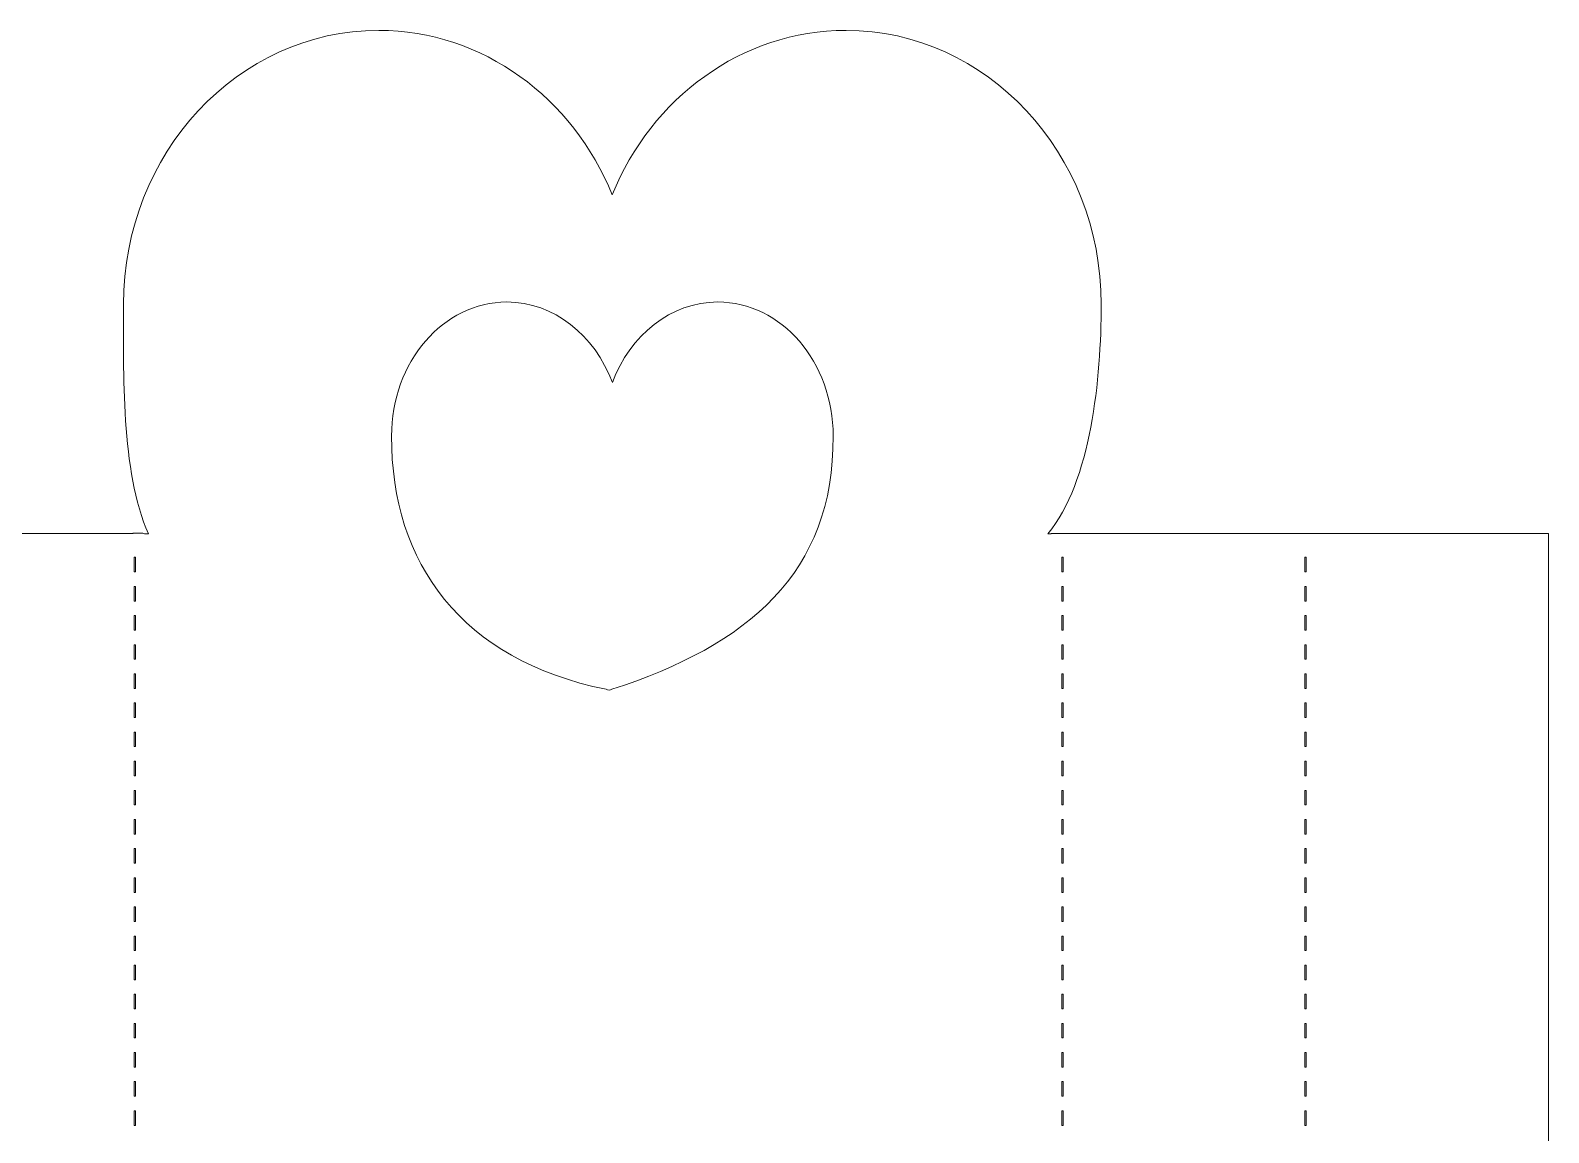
# Model space of a CAD drawing. Header units: centimetres. Extents: x -12.7 to 12.7, y -9.3 to 9.3.
# Drawn here: x -0.13 to 12.65, y 0.01 to 9.29 of the extents above; entities that cross this region are included whole.
import ezdxf

# ---------------------------------------------------------------- set-up
doc = ezdxf.new("R2010")
doc.units = ezdxf.units.CM
doc.header["$MEASUREMENT"] = 0
doc.layers.add('Layer 1', color=7, linetype='Continuous')

msp = doc.modelspace()

# ---------------------------------------------------------------- linework, layer by layer
at = {"layer": 'Layer 1', "color": 232, "lineweight": 18}
for points, knots in [([(-9.20378, 9.29296), (-10.36339, 9.26133), (-11.29564, 8.23865), (-11.29564, 6.98612), (-11.29564, 6.98612), (-11.29564, 6.42628), (-11.31898, 5.57654), (-11.08645, 5.05383), (-11.08645, 5.05383), (-11.08645, 5.05383), (-11.0972, 5.05383), (-11.0972, 5.05383), (-11.0972, 5.05383), (-11.0972, 5.05383), (-11.0972, 5.05879), (-11.0972, 5.05879), (-11.0972, 5.05879), (-11.0972, 5.06019), (-11.09765, 5.06127), (-11.09885, 5.06127), (-11.09885, 5.06127), (-11.09885, 5.06127), (-11.67018, 5.06127), (-11.67018, 5.06127), (-11.67018, 5.06127), (-11.67138, 5.06127), (-11.67266, 5.06019), (-11.67266, 5.05879), (-11.67266, 5.05879), (-11.67266, 5.05879), (-11.67266, 5.05796), (-11.67266, 5.05796), (-11.67266, 5.05796), (-11.68073, 5.05835), (-11.68851, 5.0588), (-11.69665, 5.0588), (-11.69665, 5.0588), (-11.69665, 5.0588), (-12.05384, 5.0588), (-12.05384, 5.0588), (-12.05384, 5.0588), (-12.07108, 5.0588), (-12.08824, 5.0588), (-12.1051, 5.05715), (-12.1051, 5.05715), (-12.10518, 5.05681), (-12.10501, 5.055), (-12.1051, 5.05467), (-12.1051, 5.05467), (-12.10632, 5.04994), (-12.10811, 5.04557), (-12.11089, 5.04144), (-12.11089, 5.04144), (-12.11089, 5.04144), (-12.65163, 4.23942), (-12.65163, 4.23942), (-12.65163, 4.23942), (-12.65163, 4.23942), (-12.65163, -3.45747), (-12.65163, -3.45747), (-12.65163, -3.45747), (-12.65163, -3.47198), (-12.65072, -3.48618), (-12.64998, -3.50046), (-12.64998, -3.50046), (-12.64998, -3.50046), (-12.64667, -3.4955), (-12.64667, -3.4955), (-12.64667, -3.4955), (-12.63475, -3.47781), (-12.61304, -3.47497), (-12.59789, -3.48889), (-12.59789, -3.48889), (-12.59789, -3.48889), (-11.92733, -4.10487), (-11.92733, -4.10487), (-11.92733, -4.10487), (-11.9137, -4.1174), (-11.91093, -4.13982), (-11.91906, -4.15696), (-11.91906, -4.15696), (-11.91906, -4.15696), (-11.69664, -4.15696), (-11.69664, -4.15696), (-11.69664, -4.15696), (-11.68848, -4.15696), (-11.68074, -4.15485), (-11.67266, -4.15448), (-11.67266, -4.15448), (-11.67266, -4.15448), (-11.67266, -4.15613), (-11.67266, -4.15613), (-11.67266, -4.15613), (-11.67266, -4.15753), (-11.67138, -4.15778), (-11.67018, -4.15778), (-11.67018, -4.15778), (-11.67018, -4.15778), (-11.09885, -4.15778), (-11.09885, -4.15778), (-11.09885, -4.15778), (-11.09765, -4.15778), (-11.0972, -4.15752), (-11.0972, -4.15613), (-11.0972, -4.15613), (-11.0972, -4.15613), (-11.0972, -4.15034), (-11.0972, -4.15034), (-11.0972, -4.15034), (-11.0972, -4.15034), (-3.42428, -4.15034), (-3.42428, -4.15034), (-3.42428, -4.15034), (-3.42428, -4.15034), (-3.42428, -4.15282), (-3.42428, -4.15282), (-3.42428, -4.15282), (-3.42428, -4.15282), (-3.41767, -4.15282), (-3.41767, -4.15282), (-3.41767, -4.15282), (-3.41767, -4.15282), (-3.41767, -4.67703), (-3.41767, -4.67703), (-3.41767, -4.67703), (-3.41767, -4.67703), (-3.3168, -4.67703), (-3.3168, -4.67703), (-3.3168, -4.67703), (-3.3168, -4.67703), (-3.3168, -6.11322), (-3.3168, -6.11322), (-3.3168, -6.11322), (-3.3168, -6.11322), (-1.81942, -7.64698), (-1.81942, -7.64698), (-1.81942, -7.64698), (-1.81942, -7.64698), (0.61475, -7.65111), (0.61475, -7.65111), (0.61475, -7.65111), (0.61475, -7.65111), (0.61475, -4.15696), (0.61475, -4.15696), (0.61475, -4.15696), (0.61475, -4.15696), (0.87355, -4.15861), (0.87355, -4.15861), (0.87355, -4.15861), (0.87355, -4.15861), (0.86611, -8.26131), (0.86611, -8.26131), (0.86611, -8.26131), (0.86611, -8.26131), (0.89588, -8.26131), (0.89588, -8.26131), (0.89588, -8.26131), (0.89588, -8.26131), (0.89588, -8.28777), (0.89588, -8.28777), (0.89588, -8.28777), (0.89588, -8.28777), (0.86611, -8.28777), (0.86611, -8.28777), (0.86611, -8.28777), (0.86611, -8.28777), (0.86528, -8.93765), (0.86528, -8.93765), (0.86528, -8.93765), (0.86528, -9.12589), (0.89697, -9.29318), (1.08521, -9.29318), (1.08521, -9.29318), (1.08521, -9.29318), (8.11155, -9.29318), (8.11155, -9.29318), (8.11155, -9.29318), (8.29979, -9.29318), (8.45137, -9.14159), (8.45137, -8.95336), (8.45137, -8.95336), (8.45137, -8.95336), (8.44972, -4.15035), (8.44972, -4.15035), (8.44972, -4.15035), (8.44972, -4.15035), (8.46295, -4.15035), (8.46295, -4.15035), (8.46295, -4.15035), (8.46295, -4.15035), (8.46295, -4.15283), (8.46295, -4.15283), (8.46295, -4.15283), (8.46295, -4.15283), (8.62666, -4.15283), (8.62666, -4.15283), (8.62666, -4.15283), (8.62666, -4.15283), (8.62501, -4.15118), (8.62501, -4.15118), (8.62501, -4.15118), (8.62501, -4.15118), (8.83668, -3.91471), (8.83668, -3.91471), (8.83668, -3.91471), (8.83668, -3.91471), (8.85652, -3.93207), (8.85652, -3.93207), (8.85652, -3.93207), (8.85652, -3.93207), (8.64485, -4.16854), (8.64485, -4.16854), (8.64485, -4.16854), (8.64485, -4.16854), (8.63079, -4.15614), (8.63079, -4.15614), (8.63079, -4.15614), (8.63079, -4.15614), (8.63079, -7.63624), (8.63079, -7.63624), (8.63079, -7.63624), (8.63079, -7.63624), (11.09224, -7.63624), (11.09224, -7.63624), (11.09224, -7.63624), (11.09224, -7.63624), (12.5491, -6.10248), (12.5491, -6.10248), (12.5491, -6.10248), (12.5491, -6.10248), (12.5491, -4.66712), (12.5491, -4.66712), (12.5491, -4.66712), (12.5491, -4.66712), (12.64667, -4.66712), (12.64667, -4.66712), (12.64667, -4.66712), (12.64667, -4.66712), (12.64667, -4.15284), (12.64667, -4.15284), (12.64667, -4.15284), (12.64667, -4.15284), (12.65163, -4.15284), (12.65163, -4.15284), (12.65163, -4.15284), (12.65163, -4.15284), (12.65163, 5.05714), (12.65163, 5.05714), (12.65163, 5.05714), (12.65163, 5.05714), (8.46295, 5.05714), (8.46295, 5.05714), (8.46295, 5.05714), (8.46295, 5.05714), (8.46295, 5.05383), (8.46295, 5.05383), (8.46295, 5.05383), (8.46295, 5.05383), (8.43649, 5.05383), (8.43649, 5.05383), (8.43649, 5.05383), (8.79976, 5.49231), (8.88545, 6.36307), (8.88545, 6.98613), (8.88545, 6.98613), (8.88545, 8.25853), (7.92253, 9.29296), (6.73736, 9.29297), (6.73736, 9.29297), (5.85738, 9.29297), (5.10098, 8.72291), (4.76952, 7.90887), (4.76952, 7.90887), (4.43816, 8.72273), (3.68297, 9.29297), (2.80334, 9.29297), (2.80334, 9.29297), (1.61817, 9.29297), (0.65608, 8.25854), (0.65608, 6.98613), (0.65608, 6.98613), (0.65608, 6.42629), (0.63191, 5.57655), (0.86444, 5.05384), (0.86444, 5.05384), (0.86444, 5.05384), (0.83219, 5.05384), (0.83219, 5.05384), (0.83219, 5.05384), (0.82749, 5.0566), (0.82295, 5.0588), (0.81731, 5.0588), (0.81731, 5.0588), (0.81731, 5.0588), (0.74207, 5.0588), (0.74207, 5.0588), (0.74207, 5.0588), (0.73874, 5.0588), (0.73601, 5.05814), (0.73297, 5.05715), (0.73297, 5.05715), (0.73297, 5.05715), (-3.4243, 5.05715), (-3.4243, 5.05715), (-3.4243, 5.05715), (-3.4243, 5.05715), (-3.4243, 5.05384), (-3.4243, 5.05384), (-3.4243, 5.05384), (-3.4243, 5.05384), (-3.51608, 5.05384), (-3.51608, 5.05384), (-3.51608, 5.05384), (-3.15281, 5.4923), (-3.06712, 6.36307), (-3.06712, 6.98613), (-3.06712, 6.98613), (-3.06712, 8.25853), (-4.03004, 9.29296), (-5.21521, 9.29297), (-5.21521, 9.29297), (-6.09519, 9.29297), (-6.85159, 8.72291), (-7.18305, 7.90887), (-7.18305, 7.90887), (-7.51441, 8.72273), (-8.26877, 9.29297), (-9.14841, 9.29297), (-9.14841, 9.29297), (-9.16693, 9.29297), (-9.1854, 9.29347), (-9.20381, 9.29297), (-9.20381, 9.29297), (-9.20381, 9.29297), (-9.20378, 9.29296), (-9.20378, 9.29296)], [0, 0, 0, 0, 0.01176471, 0.01176471, 0.01176471, 0.01176471, 0.02352941, 0.02352941, 0.02352941, 0.02352941, 0.03529412, 0.03529412, 0.03529412, 0.03529412, 0.04705882, 0.04705882, 0.04705882, 0.04705882, 0.05882353, 0.05882353, 0.05882353, 0.05882353, 0.07058824, 0.07058824, 0.07058824, 0.07058824, 0.08235294, 0.08235294, 0.08235294, 0.08235294, 0.09411765, 0.09411765, 0.09411765, 0.09411765, 0.10588235, 0.10588235, 0.10588235, 0.10588235, 0.11764706, 0.11764706, 0.11764706, 0.11764706, 0.12941176, 0.12941176, 0.12941176, 0.12941176, 0.14117647, 0.14117647, 0.14117647, 0.14117647, 0.15294118, 0.15294118, 0.15294118, 0.15294118, 0.16470588, 0.16470588, 0.16470588, 0.16470588, 0.17647059, 0.17647059, 0.17647059, 0.17647059, 0.18823529, 0.18823529, 0.18823529, 0.18823529, 0.2, 0.2, 0.2, 0.2, 0.21176471, 0.21176471, 0.21176471, 0.21176471, 0.22352941, 0.22352941, 0.22352941, 0.22352941, 0.23529412, 0.23529412, 0.23529412, 0.23529412, 0.24705882, 0.24705882, 0.24705882, 0.24705882, 0.25882353, 0.25882353, 0.25882353, 0.25882353, 0.27058824, 0.27058824, 0.27058824, 0.27058824, 0.28235294, 0.28235294, 0.28235294, 0.28235294, 0.29411765, 0.29411765, 0.29411765, 0.29411765, 0.30588235, 0.30588235, 0.30588235, 0.30588235, 0.31764706, 0.31764706, 0.31764706, 0.31764706, 0.32941176, 0.32941176, 0.32941176, 0.32941176, 0.34117647, 0.34117647, 0.34117647, 0.34117647, 0.35294118, 0.35294118, 0.35294118, 0.35294118, 0.36470588, 0.36470588, 0.36470588, 0.36470588, 0.37647059, 0.37647059, 0.37647059, 0.37647059, 0.38823529, 0.38823529, 0.38823529, 0.38823529, 0.4, 0.4, 0.4, 0.4, 0.41176471, 0.41176471, 0.41176471, 0.41176471, 0.42352941, 0.42352941, 0.42352941, 0.42352941, 0.43529412, 0.43529412, 0.43529412, 0.43529412, 0.44705882, 0.44705882, 0.44705882, 0.44705882, 0.45882353, 0.45882353, 0.45882353, 0.45882353, 0.47058824, 0.47058824, 0.47058824, 0.47058824, 0.48235294, 0.48235294, 0.48235294, 0.48235294, 0.49411765, 0.49411765, 0.49411765, 0.49411765, 0.50588235, 0.50588235, 0.50588235, 0.50588235, 0.51764706, 0.51764706, 0.51764706, 0.51764706, 0.52941176, 0.52941176, 0.52941176, 0.52941176, 0.54117647, 0.54117647, 0.54117647, 0.54117647, 0.55294118, 0.55294118, 0.55294118, 0.55294118, 0.56470588, 0.56470588, 0.56470588, 0.56470588, 0.57647059, 0.57647059, 0.57647059, 0.57647059, 0.58823529, 0.58823529, 0.58823529, 0.58823529, 0.6, 0.6, 0.6, 0.6, 0.61176471, 0.61176471, 0.61176471, 0.61176471, 0.62352941, 0.62352941, 0.62352941, 0.62352941, 0.63529412, 0.63529412, 0.63529412, 0.63529412, 0.64705882, 0.64705882, 0.64705882, 0.64705882, 0.65882353, 0.65882353, 0.65882353, 0.65882353, 0.67058824, 0.67058824, 0.67058824, 0.67058824, 0.68235294, 0.68235294, 0.68235294, 0.68235294, 0.69411765, 0.69411765, 0.69411765, 0.69411765, 0.70588235, 0.70588235, 0.70588235, 0.70588235, 0.71764706, 0.71764706, 0.71764706, 0.71764706, 0.72941176, 0.72941176, 0.72941176, 0.72941176, 0.74117647, 0.74117647, 0.74117647, 0.74117647, 0.75294118, 0.75294118, 0.75294118, 0.75294118, 0.76470588, 0.76470588, 0.76470588, 0.76470588, 0.77647059, 0.77647059, 0.77647059, 0.77647059, 0.78823529, 0.78823529, 0.78823529, 0.78823529, 0.8, 0.8, 0.8, 0.8, 0.81176471, 0.81176471, 0.81176471, 0.81176471, 0.82352941, 0.82352941, 0.82352941, 0.82352941, 0.83529412, 0.83529412, 0.83529412, 0.83529412, 0.84705882, 0.84705882, 0.84705882, 0.84705882, 0.85882353, 0.85882353, 0.85882353, 0.85882353, 0.87058824, 0.87058824, 0.87058824, 0.87058824, 0.88235294, 0.88235294, 0.88235294, 0.88235294, 0.89411765, 0.89411765, 0.89411765, 0.89411765, 0.90588235, 0.90588235, 0.90588235, 0.90588235, 0.91764706, 0.91764706, 0.91764706, 0.91764706, 0.92941176, 0.92941176, 0.92941176, 0.92941176, 0.94117647, 0.94117647, 0.94117647, 0.94117647, 0.95294118, 0.95294118, 0.95294118, 0.95294118, 0.96470588, 0.96470588, 0.96470588, 0.96470588, 0.97647059, 0.97647059, 0.97647059, 0.97647059, 1, 1, 1, 1]), ([(3.88235, 7.00597), (4.27961, 7.00597), (4.62071, 6.7275), (4.77036, 6.3288), (4.77036, 6.3288), (4.92005, 6.72758), (5.26096, 7.00597), (5.65837, 7.00597), (5.65837, 7.00597), (6.19361, 7.00597), (6.62906, 6.49985), (6.62906, 5.87653), (6.62906, 5.87653), (6.63682, 4.7227), (5.91215, 4.11554), (4.76623, 3.74415), (4.76623, 3.74415), (4.75306, 3.73501), (4.73155, 3.73515), (4.71827, 3.74415), (4.71827, 3.74415), (3.50056, 3.99226), (2.91008, 4.80217), (2.91166, 5.87653), (2.91166, 5.87653), (2.91166, 6.49985), (3.34711, 7.00597), (3.88235, 7.00597)], [0, 0, 0, 0, 0.125, 0.125, 0.125, 0.125, 0.25, 0.25, 0.25, 0.25, 0.375, 0.375, 0.375, 0.375, 0.5, 0.5, 0.5, 0.5, 0.625, 0.625, 0.625, 0.625, 0.75, 0.75, 0.75, 0.75, 1, 1, 1, 1]), ([(0.74455, 4.85623), (0.74455, 4.85623), (0.7553, 4.85623), (0.7553, 4.85623), (0.7553, 4.85623), (0.7553, 4.85623), (0.7553, 4.73303), (0.7553, 4.73303), (0.7553, 4.73303), (0.7553, 4.73303), (0.74455, 4.73303), (0.74455, 4.73303), (0.74455, 4.73303), (0.74455, 4.73303), (0.74455, 4.85623), (0.74455, 4.85623)], [0, 0, 0, 0, 0.2, 0.2, 0.2, 0.2, 0.4, 0.4, 0.4, 0.4, 0.6, 0.6, 0.6, 0.6, 1, 1, 1, 1]), ([(8.55472, 4.85623), (8.55472, 4.85623), (8.56464, 4.85623), (8.56464, 4.85623), (8.56464, 4.85623), (8.56464, 4.85623), (8.56464, 4.73303), (8.56464, 4.73303), (8.56464, 4.73303), (8.56464, 4.73303), (8.55472, 4.73303), (8.55472, 4.73303), (8.55472, 4.73303), (8.55472, 4.73303), (8.55472, 4.85623), (8.55472, 4.85623)], [0, 0, 0, 0, 0.2, 0.2, 0.2, 0.2, 0.4, 0.4, 0.4, 0.4, 0.6, 0.6, 0.6, 0.6, 1, 1, 1, 1]), ([(10.59946, 4.85623), (10.59946, 4.85623), (10.61021, 4.85623), (10.61021, 4.85623), (10.61021, 4.85623), (10.61021, 4.85623), (10.61021, 4.73303), (10.61021, 4.73303), (10.61021, 4.73303), (10.61021, 4.73303), (10.59946, 4.73303), (10.59946, 4.73303), (10.59946, 4.73303), (10.59946, 4.73303), (10.59946, 4.85623), (10.59946, 4.85623)], [0, 0, 0, 0, 0.2, 0.2, 0.2, 0.2, 0.4, 0.4, 0.4, 0.4, 0.6, 0.6, 0.6, 0.6, 1, 1, 1, 1]), ([(0.74455, 4.61067), (0.74455, 4.61067), (0.7553, 4.61067), (0.7553, 4.61067), (0.7553, 4.61067), (0.7553, 4.61067), (0.7553, 4.48747), (0.7553, 4.48747), (0.7553, 4.48747), (0.7553, 4.48747), (0.74455, 4.48747), (0.74455, 4.48747), (0.74455, 4.48747), (0.74455, 4.48747), (0.74455, 4.61067), (0.74455, 4.61067)], [0, 0, 0, 0, 0.2, 0.2, 0.2, 0.2, 0.4, 0.4, 0.4, 0.4, 0.6, 0.6, 0.6, 0.6, 1, 1, 1, 1]), ([(8.55472, 4.61067), (8.55472, 4.61067), (8.56464, 4.61067), (8.56464, 4.61067), (8.56464, 4.61067), (8.56464, 4.61067), (8.56464, 4.48747), (8.56464, 4.48747), (8.56464, 4.48747), (8.56464, 4.48747), (8.55472, 4.48747), (8.55472, 4.48747), (8.55472, 4.48747), (8.55472, 4.48747), (8.55472, 4.61067), (8.55472, 4.61067)], [0, 0, 0, 0, 0.2, 0.2, 0.2, 0.2, 0.4, 0.4, 0.4, 0.4, 0.6, 0.6, 0.6, 0.6, 1, 1, 1, 1]), ([(10.59946, 4.61067), (10.59946, 4.61067), (10.61021, 4.61067), (10.61021, 4.61067), (10.61021, 4.61067), (10.61021, 4.61067), (10.61021, 4.48747), (10.61021, 4.48747), (10.61021, 4.48747), (10.61021, 4.48747), (10.59946, 4.48747), (10.59946, 4.48747), (10.59946, 4.48747), (10.59946, 4.48747), (10.59946, 4.61067), (10.59946, 4.61067)], [0, 0, 0, 0, 0.2, 0.2, 0.2, 0.2, 0.4, 0.4, 0.4, 0.4, 0.6, 0.6, 0.6, 0.6, 1, 1, 1, 1]), ([(0.74455, 4.3651), (0.74455, 4.3651), (0.7553, 4.3651), (0.7553, 4.3651), (0.7553, 4.3651), (0.7553, 4.3651), (0.7553, 4.24273), (0.7553, 4.24273), (0.7553, 4.24273), (0.7553, 4.24273), (0.74455, 4.24273), (0.74455, 4.24273), (0.74455, 4.24273), (0.74455, 4.24273), (0.74455, 4.3651), (0.74455, 4.3651)], [0, 0, 0, 0, 0.2, 0.2, 0.2, 0.2, 0.4, 0.4, 0.4, 0.4, 0.6, 0.6, 0.6, 0.6, 1, 1, 1, 1]), ([(8.55472, 4.3651), (8.55472, 4.3651), (8.56464, 4.3651), (8.56464, 4.3651), (8.56464, 4.3651), (8.56464, 4.3651), (8.56464, 4.24273), (8.56464, 4.24273), (8.56464, 4.24273), (8.56464, 4.24273), (8.55472, 4.24273), (8.55472, 4.24273), (8.55472, 4.24273), (8.55472, 4.24273), (8.55472, 4.3651), (8.55472, 4.3651)], [0, 0, 0, 0, 0.2, 0.2, 0.2, 0.2, 0.4, 0.4, 0.4, 0.4, 0.6, 0.6, 0.6, 0.6, 1, 1, 1, 1]), ([(10.59946, 4.3651), (10.59946, 4.3651), (10.61021, 4.3651), (10.61021, 4.3651), (10.61021, 4.3651), (10.61021, 4.3651), (10.61021, 4.24273), (10.61021, 4.24273), (10.61021, 4.24273), (10.61021, 4.24273), (10.59946, 4.24273), (10.59946, 4.24273), (10.59946, 4.24273), (10.59946, 4.24273), (10.59946, 4.3651), (10.59946, 4.3651)], [0, 0, 0, 0, 0.2, 0.2, 0.2, 0.2, 0.4, 0.4, 0.4, 0.4, 0.6, 0.6, 0.6, 0.6, 1, 1, 1, 1]), ([(0.74455, 4.11953), (0.74455, 4.11953), (0.7553, 4.11953), (0.7553, 4.11953), (0.7553, 4.11953), (0.7553, 4.11953), (0.7553, 3.99716), (0.7553, 3.99716), (0.7553, 3.99716), (0.7553, 3.99716), (0.74455, 3.99716), (0.74455, 3.99716), (0.74455, 3.99716), (0.74455, 3.99716), (0.74455, 4.11953), (0.74455, 4.11953)], [0, 0, 0, 0, 0.2, 0.2, 0.2, 0.2, 0.4, 0.4, 0.4, 0.4, 0.6, 0.6, 0.6, 0.6, 1, 1, 1, 1]), ([(8.55472, 4.11953), (8.55472, 4.11953), (8.56464, 4.11953), (8.56464, 4.11953), (8.56464, 4.11953), (8.56464, 4.11953), (8.56464, 3.99716), (8.56464, 3.99716), (8.56464, 3.99716), (8.56464, 3.99716), (8.55472, 3.99716), (8.55472, 3.99716), (8.55472, 3.99716), (8.55472, 3.99716), (8.55472, 4.11953), (8.55472, 4.11953)], [0, 0, 0, 0, 0.2, 0.2, 0.2, 0.2, 0.4, 0.4, 0.4, 0.4, 0.6, 0.6, 0.6, 0.6, 1, 1, 1, 1]), ([(10.59946, 4.11953), (10.59946, 4.11953), (10.61021, 4.11953), (10.61021, 4.11953), (10.61021, 4.11953), (10.61021, 4.11953), (10.61021, 3.99716), (10.61021, 3.99716), (10.61021, 3.99716), (10.61021, 3.99716), (10.59946, 3.99716), (10.59946, 3.99716), (10.59946, 3.99716), (10.59946, 3.99716), (10.59946, 4.11953), (10.59946, 4.11953)], [0, 0, 0, 0, 0.2, 0.2, 0.2, 0.2, 0.4, 0.4, 0.4, 0.4, 0.6, 0.6, 0.6, 0.6, 1, 1, 1, 1]), ([(0.74455, 3.87479), (0.74455, 3.87479), (0.7553, 3.87479), (0.7553, 3.87479), (0.7553, 3.87479), (0.7553, 3.87479), (0.7553, 3.75159), (0.7553, 3.75159), (0.7553, 3.75159), (0.7553, 3.75159), (0.74455, 3.75159), (0.74455, 3.75159), (0.74455, 3.75159), (0.74455, 3.75159), (0.74455, 3.87479), (0.74455, 3.87479)], [0, 0, 0, 0, 0.2, 0.2, 0.2, 0.2, 0.4, 0.4, 0.4, 0.4, 0.6, 0.6, 0.6, 0.6, 1, 1, 1, 1]), ([(8.55472, 3.87479), (8.55472, 3.87479), (8.56464, 3.87479), (8.56464, 3.87479), (8.56464, 3.87479), (8.56464, 3.87479), (8.56464, 3.75159), (8.56464, 3.75159), (8.56464, 3.75159), (8.56464, 3.75159), (8.55472, 3.75159), (8.55472, 3.75159), (8.55472, 3.75159), (8.55472, 3.75159), (8.55472, 3.87479), (8.55472, 3.87479)], [0, 0, 0, 0, 0.2, 0.2, 0.2, 0.2, 0.4, 0.4, 0.4, 0.4, 0.6, 0.6, 0.6, 0.6, 1, 1, 1, 1]), ([(10.59946, 3.87479), (10.59946, 3.87479), (10.61021, 3.87479), (10.61021, 3.87479), (10.61021, 3.87479), (10.61021, 3.87479), (10.61021, 3.75159), (10.61021, 3.75159), (10.61021, 3.75159), (10.61021, 3.75159), (10.59946, 3.75159), (10.59946, 3.75159), (10.59946, 3.75159), (10.59946, 3.75159), (10.59946, 3.87479), (10.59946, 3.87479)], [0, 0, 0, 0, 0.2, 0.2, 0.2, 0.2, 0.4, 0.4, 0.4, 0.4, 0.6, 0.6, 0.6, 0.6, 1, 1, 1, 1]), ([(0.74455, 3.62923), (0.74455, 3.62923), (0.7553, 3.62923), (0.7553, 3.62923), (0.7553, 3.62923), (0.7553, 3.62923), (0.7553, 3.50686), (0.7553, 3.50686), (0.7553, 3.50686), (0.7553, 3.50686), (0.74455, 3.50686), (0.74455, 3.50686), (0.74455, 3.50686), (0.74455, 3.50686), (0.74455, 3.62923), (0.74455, 3.62923)], [0, 0, 0, 0, 0.2, 0.2, 0.2, 0.2, 0.4, 0.4, 0.4, 0.4, 0.6, 0.6, 0.6, 0.6, 1, 1, 1, 1]), ([(8.55472, 3.62923), (8.55472, 3.62923), (8.56464, 3.62923), (8.56464, 3.62923), (8.56464, 3.62923), (8.56464, 3.62923), (8.56464, 3.50686), (8.56464, 3.50686), (8.56464, 3.50686), (8.56464, 3.50686), (8.55472, 3.50686), (8.55472, 3.50686), (8.55472, 3.50686), (8.55472, 3.50686), (8.55472, 3.62923), (8.55472, 3.62923)], [0, 0, 0, 0, 0.2, 0.2, 0.2, 0.2, 0.4, 0.4, 0.4, 0.4, 0.6, 0.6, 0.6, 0.6, 1, 1, 1, 1]), ([(10.59946, 3.62923), (10.59946, 3.62923), (10.61021, 3.62923), (10.61021, 3.62923), (10.61021, 3.62923), (10.61021, 3.62923), (10.61021, 3.50686), (10.61021, 3.50686), (10.61021, 3.50686), (10.61021, 3.50686), (10.59946, 3.50686), (10.59946, 3.50686), (10.59946, 3.50686), (10.59946, 3.50686), (10.59946, 3.62923), (10.59946, 3.62923)], [0, 0, 0, 0, 0.2, 0.2, 0.2, 0.2, 0.4, 0.4, 0.4, 0.4, 0.6, 0.6, 0.6, 0.6, 1, 1, 1, 1]), ([(0.74455, 3.38366), (0.74455, 3.38366), (0.7553, 3.38366), (0.7553, 3.38366), (0.7553, 3.38366), (0.7553, 3.38366), (0.7553, 3.26129), (0.7553, 3.26129), (0.7553, 3.26129), (0.7553, 3.26129), (0.74455, 3.26129), (0.74455, 3.26129), (0.74455, 3.26129), (0.74455, 3.26129), (0.74455, 3.38366), (0.74455, 3.38366)], [0, 0, 0, 0, 0.2, 0.2, 0.2, 0.2, 0.4, 0.4, 0.4, 0.4, 0.6, 0.6, 0.6, 0.6, 1, 1, 1, 1]), ([(8.55472, 3.38366), (8.55472, 3.38366), (8.56464, 3.38366), (8.56464, 3.38366), (8.56464, 3.38366), (8.56464, 3.38366), (8.56464, 3.26129), (8.56464, 3.26129), (8.56464, 3.26129), (8.56464, 3.26129), (8.55472, 3.26129), (8.55472, 3.26129), (8.55472, 3.26129), (8.55472, 3.26129), (8.55472, 3.38366), (8.55472, 3.38366)], [0, 0, 0, 0, 0.2, 0.2, 0.2, 0.2, 0.4, 0.4, 0.4, 0.4, 0.6, 0.6, 0.6, 0.6, 1, 1, 1, 1]), ([(10.59946, 3.38366), (10.59946, 3.38366), (10.61021, 3.38366), (10.61021, 3.38366), (10.61021, 3.38366), (10.61021, 3.38366), (10.61021, 3.26129), (10.61021, 3.26129), (10.61021, 3.26129), (10.61021, 3.26129), (10.59946, 3.26129), (10.59946, 3.26129), (10.59946, 3.26129), (10.59946, 3.26129), (10.59946, 3.38366), (10.59946, 3.38366)], [0, 0, 0, 0, 0.2, 0.2, 0.2, 0.2, 0.4, 0.4, 0.4, 0.4, 0.6, 0.6, 0.6, 0.6, 1, 1, 1, 1]), ([(0.74455, 3.13892), (0.74455, 3.13892), (0.7553, 3.13892), (0.7553, 3.13892), (0.7553, 3.13892), (0.7553, 3.13892), (0.7553, 3.01572), (0.7553, 3.01572), (0.7553, 3.01572), (0.7553, 3.01572), (0.74455, 3.01572), (0.74455, 3.01572), (0.74455, 3.01572), (0.74455, 3.01572), (0.74455, 3.13892), (0.74455, 3.13892)], [0, 0, 0, 0, 0.2, 0.2, 0.2, 0.2, 0.4, 0.4, 0.4, 0.4, 0.6, 0.6, 0.6, 0.6, 1, 1, 1, 1]), ([(8.55472, 3.13892), (8.55472, 3.13892), (8.56464, 3.13892), (8.56464, 3.13892), (8.56464, 3.13892), (8.56464, 3.13892), (8.56464, 3.01572), (8.56464, 3.01572), (8.56464, 3.01572), (8.56464, 3.01572), (8.55472, 3.01572), (8.55472, 3.01572), (8.55472, 3.01572), (8.55472, 3.01572), (8.55472, 3.13892), (8.55472, 3.13892)], [0, 0, 0, 0, 0.2, 0.2, 0.2, 0.2, 0.4, 0.4, 0.4, 0.4, 0.6, 0.6, 0.6, 0.6, 1, 1, 1, 1]), ([(10.59946, 3.13892), (10.59946, 3.13892), (10.61021, 3.13892), (10.61021, 3.13892), (10.61021, 3.13892), (10.61021, 3.13892), (10.61021, 3.01572), (10.61021, 3.01572), (10.61021, 3.01572), (10.61021, 3.01572), (10.59946, 3.01572), (10.59946, 3.01572), (10.59946, 3.01572), (10.59946, 3.01572), (10.59946, 3.13892), (10.59946, 3.13892)], [0, 0, 0, 0, 0.2, 0.2, 0.2, 0.2, 0.4, 0.4, 0.4, 0.4, 0.6, 0.6, 0.6, 0.6, 1, 1, 1, 1]), ([(0.74455, 2.89335), (0.74455, 2.89335), (0.7553, 2.89335), (0.7553, 2.89335), (0.7553, 2.89335), (0.7553, 2.89335), (0.7553, 2.77015), (0.7553, 2.77015), (0.7553, 2.77015), (0.7553, 2.77015), (0.74455, 2.77015), (0.74455, 2.77015), (0.74455, 2.77015), (0.74455, 2.77015), (0.74455, 2.89335), (0.74455, 2.89335)], [0, 0, 0, 0, 0.2, 0.2, 0.2, 0.2, 0.4, 0.4, 0.4, 0.4, 0.6, 0.6, 0.6, 0.6, 1, 1, 1, 1]), ([(8.55472, 2.89335), (8.55472, 2.89335), (8.56464, 2.89335), (8.56464, 2.89335), (8.56464, 2.89335), (8.56464, 2.89335), (8.56464, 2.77015), (8.56464, 2.77015), (8.56464, 2.77015), (8.56464, 2.77015), (8.55472, 2.77015), (8.55472, 2.77015), (8.55472, 2.77015), (8.55472, 2.77015), (8.55472, 2.89335), (8.55472, 2.89335)], [0, 0, 0, 0, 0.2, 0.2, 0.2, 0.2, 0.4, 0.4, 0.4, 0.4, 0.6, 0.6, 0.6, 0.6, 1, 1, 1, 1]), ([(10.59946, 2.89335), (10.59946, 2.89335), (10.61021, 2.89335), (10.61021, 2.89335), (10.61021, 2.89335), (10.61021, 2.89335), (10.61021, 2.77015), (10.61021, 2.77015), (10.61021, 2.77015), (10.61021, 2.77015), (10.59946, 2.77015), (10.59946, 2.77015), (10.59946, 2.77015), (10.59946, 2.77015), (10.59946, 2.89335), (10.59946, 2.89335)], [0, 0, 0, 0, 0.2, 0.2, 0.2, 0.2, 0.4, 0.4, 0.4, 0.4, 0.6, 0.6, 0.6, 0.6, 1, 1, 1, 1]), ([(0.74455, 2.64779), (0.74455, 2.64779), (0.7553, 2.64779), (0.7553, 2.64779), (0.7553, 2.64779), (0.7553, 2.64779), (0.7553, 2.52542), (0.7553, 2.52542), (0.7553, 2.52542), (0.7553, 2.52542), (0.74455, 2.52542), (0.74455, 2.52542), (0.74455, 2.52542), (0.74455, 2.52542), (0.74455, 2.64779), (0.74455, 2.64779)], [0, 0, 0, 0, 0.2, 0.2, 0.2, 0.2, 0.4, 0.4, 0.4, 0.4, 0.6, 0.6, 0.6, 0.6, 1, 1, 1, 1]), ([(8.55472, 2.64779), (8.55472, 2.64779), (8.56464, 2.64779), (8.56464, 2.64779), (8.56464, 2.64779), (8.56464, 2.64779), (8.56464, 2.52542), (8.56464, 2.52542), (8.56464, 2.52542), (8.56464, 2.52542), (8.55472, 2.52542), (8.55472, 2.52542), (8.55472, 2.52542), (8.55472, 2.52542), (8.55472, 2.64779), (8.55472, 2.64779)], [0, 0, 0, 0, 0.2, 0.2, 0.2, 0.2, 0.4, 0.4, 0.4, 0.4, 0.6, 0.6, 0.6, 0.6, 1, 1, 1, 1]), ([(10.59946, 2.64779), (10.59946, 2.64779), (10.61021, 2.64779), (10.61021, 2.64779), (10.61021, 2.64779), (10.61021, 2.64779), (10.61021, 2.52542), (10.61021, 2.52542), (10.61021, 2.52542), (10.61021, 2.52542), (10.59946, 2.52542), (10.59946, 2.52542), (10.59946, 2.52542), (10.59946, 2.52542), (10.59946, 2.64779), (10.59946, 2.64779)], [0, 0, 0, 0, 0.2, 0.2, 0.2, 0.2, 0.4, 0.4, 0.4, 0.4, 0.6, 0.6, 0.6, 0.6, 1, 1, 1, 1]), ([(0.74455, 2.40222), (0.74455, 2.40222), (0.7553, 2.40222), (0.7553, 2.40222), (0.7553, 2.40222), (0.7553, 2.40222), (0.7553, 2.27985), (0.7553, 2.27985), (0.7553, 2.27985), (0.7553, 2.27985), (0.74455, 2.27985), (0.74455, 2.27985), (0.74455, 2.27985), (0.74455, 2.27985), (0.74455, 2.40222), (0.74455, 2.40222)], [0, 0, 0, 0, 0.2, 0.2, 0.2, 0.2, 0.4, 0.4, 0.4, 0.4, 0.6, 0.6, 0.6, 0.6, 1, 1, 1, 1]), ([(8.55472, 2.40222), (8.55472, 2.40222), (8.56464, 2.40222), (8.56464, 2.40222), (8.56464, 2.40222), (8.56464, 2.40222), (8.56464, 2.27985), (8.56464, 2.27985), (8.56464, 2.27985), (8.56464, 2.27985), (8.55472, 2.27985), (8.55472, 2.27985), (8.55472, 2.27985), (8.55472, 2.27985), (8.55472, 2.40222), (8.55472, 2.40222)], [0, 0, 0, 0, 0.2, 0.2, 0.2, 0.2, 0.4, 0.4, 0.4, 0.4, 0.6, 0.6, 0.6, 0.6, 1, 1, 1, 1]), ([(10.59946, 2.40222), (10.59946, 2.40222), (10.61021, 2.40222), (10.61021, 2.40222), (10.61021, 2.40222), (10.61021, 2.40222), (10.61021, 2.27985), (10.61021, 2.27985), (10.61021, 2.27985), (10.61021, 2.27985), (10.59946, 2.27985), (10.59946, 2.27985), (10.59946, 2.27985), (10.59946, 2.27985), (10.59946, 2.40222), (10.59946, 2.40222)], [0, 0, 0, 0, 0.2, 0.2, 0.2, 0.2, 0.4, 0.4, 0.4, 0.4, 0.6, 0.6, 0.6, 0.6, 1, 1, 1, 1]), ([(0.74455, 2.15748), (0.74455, 2.15748), (0.7553, 2.15748), (0.7553, 2.15748), (0.7553, 2.15748), (0.7553, 2.15748), (0.7553, 2.03428), (0.7553, 2.03428), (0.7553, 2.03428), (0.7553, 2.03428), (0.74455, 2.03428), (0.74455, 2.03428), (0.74455, 2.03428), (0.74455, 2.03428), (0.74455, 2.15748), (0.74455, 2.15748)], [0, 0, 0, 0, 0.2, 0.2, 0.2, 0.2, 0.4, 0.4, 0.4, 0.4, 0.6, 0.6, 0.6, 0.6, 1, 1, 1, 1]), ([(8.55472, 2.15748), (8.55472, 2.15748), (8.56464, 2.15748), (8.56464, 2.15748), (8.56464, 2.15748), (8.56464, 2.15748), (8.56464, 2.03428), (8.56464, 2.03428), (8.56464, 2.03428), (8.56464, 2.03428), (8.55472, 2.03428), (8.55472, 2.03428), (8.55472, 2.03428), (8.55472, 2.03428), (8.55472, 2.15748), (8.55472, 2.15748)], [0, 0, 0, 0, 0.2, 0.2, 0.2, 0.2, 0.4, 0.4, 0.4, 0.4, 0.6, 0.6, 0.6, 0.6, 1, 1, 1, 1]), ([(10.59946, 2.15748), (10.59946, 2.15748), (10.61021, 2.15748), (10.61021, 2.15748), (10.61021, 2.15748), (10.61021, 2.15748), (10.61021, 2.03428), (10.61021, 2.03428), (10.61021, 2.03428), (10.61021, 2.03428), (10.59946, 2.03428), (10.59946, 2.03428), (10.59946, 2.03428), (10.59946, 2.03428), (10.59946, 2.15748), (10.59946, 2.15748)], [0, 0, 0, 0, 0.2, 0.2, 0.2, 0.2, 0.4, 0.4, 0.4, 0.4, 0.6, 0.6, 0.6, 0.6, 1, 1, 1, 1]), ([(0.74455, 1.91191), (0.74455, 1.91191), (0.7553, 1.91191), (0.7553, 1.91191), (0.7553, 1.91191), (0.7553, 1.91191), (0.7553, 1.78954), (0.7553, 1.78954), (0.7553, 1.78954), (0.7553, 1.78954), (0.74455, 1.78954), (0.74455, 1.78954), (0.74455, 1.78954), (0.74455, 1.78954), (0.74455, 1.91191), (0.74455, 1.91191)], [0, 0, 0, 0, 0.2, 0.2, 0.2, 0.2, 0.4, 0.4, 0.4, 0.4, 0.6, 0.6, 0.6, 0.6, 1, 1, 1, 1]), ([(8.55472, 1.91191), (8.55472, 1.91191), (8.56464, 1.91191), (8.56464, 1.91191), (8.56464, 1.91191), (8.56464, 1.91191), (8.56464, 1.78954), (8.56464, 1.78954), (8.56464, 1.78954), (8.56464, 1.78954), (8.55472, 1.78954), (8.55472, 1.78954), (8.55472, 1.78954), (8.55472, 1.78954), (8.55472, 1.91191), (8.55472, 1.91191)], [0, 0, 0, 0, 0.2, 0.2, 0.2, 0.2, 0.4, 0.4, 0.4, 0.4, 0.6, 0.6, 0.6, 0.6, 1, 1, 1, 1]), ([(10.59946, 1.91191), (10.59946, 1.91191), (10.61021, 1.91191), (10.61021, 1.91191), (10.61021, 1.91191), (10.61021, 1.91191), (10.61021, 1.78954), (10.61021, 1.78954), (10.61021, 1.78954), (10.61021, 1.78954), (10.59946, 1.78954), (10.59946, 1.78954), (10.59946, 1.78954), (10.59946, 1.78954), (10.59946, 1.91191), (10.59946, 1.91191)], [0, 0, 0, 0, 0.2, 0.2, 0.2, 0.2, 0.4, 0.4, 0.4, 0.4, 0.6, 0.6, 0.6, 0.6, 1, 1, 1, 1]), ([(0.74455, 1.66635), (0.74455, 1.66635), (0.7553, 1.66635), (0.7553, 1.66635), (0.7553, 1.66635), (0.7553, 1.66635), (0.7553, 1.54398), (0.7553, 1.54398), (0.7553, 1.54398), (0.7553, 1.54398), (0.74455, 1.54398), (0.74455, 1.54398), (0.74455, 1.54398), (0.74455, 1.54398), (0.74455, 1.66635), (0.74455, 1.66635)], [0, 0, 0, 0, 0.2, 0.2, 0.2, 0.2, 0.4, 0.4, 0.4, 0.4, 0.6, 0.6, 0.6, 0.6, 1, 1, 1, 1]), ([(8.55472, 1.66635), (8.55472, 1.66635), (8.56464, 1.66635), (8.56464, 1.66635), (8.56464, 1.66635), (8.56464, 1.66635), (8.56464, 1.54398), (8.56464, 1.54398), (8.56464, 1.54398), (8.56464, 1.54398), (8.55472, 1.54398), (8.55472, 1.54398), (8.55472, 1.54398), (8.55472, 1.54398), (8.55472, 1.66635), (8.55472, 1.66635)], [0, 0, 0, 0, 0.2, 0.2, 0.2, 0.2, 0.4, 0.4, 0.4, 0.4, 0.6, 0.6, 0.6, 0.6, 1, 1, 1, 1]), ([(10.59946, 1.66635), (10.59946, 1.66635), (10.61021, 1.66635), (10.61021, 1.66635), (10.61021, 1.66635), (10.61021, 1.66635), (10.61021, 1.54398), (10.61021, 1.54398), (10.61021, 1.54398), (10.61021, 1.54398), (10.59946, 1.54398), (10.59946, 1.54398), (10.59946, 1.54398), (10.59946, 1.54398), (10.59946, 1.66635), (10.59946, 1.66635)], [0, 0, 0, 0, 0.2, 0.2, 0.2, 0.2, 0.4, 0.4, 0.4, 0.4, 0.6, 0.6, 0.6, 0.6, 1, 1, 1, 1]), ([(0.74455, 1.42078), (0.74455, 1.42078), (0.7553, 1.42078), (0.7553, 1.42078), (0.7553, 1.42078), (0.7553, 1.42078), (0.7553, 1.29841), (0.7553, 1.29841), (0.7553, 1.29841), (0.7553, 1.29841), (0.74455, 1.29841), (0.74455, 1.29841), (0.74455, 1.29841), (0.74455, 1.29841), (0.74455, 1.42078), (0.74455, 1.42078)], [0, 0, 0, 0, 0.2, 0.2, 0.2, 0.2, 0.4, 0.4, 0.4, 0.4, 0.6, 0.6, 0.6, 0.6, 1, 1, 1, 1]), ([(8.55472, 1.42078), (8.55472, 1.42078), (8.56464, 1.42078), (8.56464, 1.42078), (8.56464, 1.42078), (8.56464, 1.42078), (8.56464, 1.29841), (8.56464, 1.29841), (8.56464, 1.29841), (8.56464, 1.29841), (8.55472, 1.29841), (8.55472, 1.29841), (8.55472, 1.29841), (8.55472, 1.29841), (8.55472, 1.42078), (8.55472, 1.42078)], [0, 0, 0, 0, 0.2, 0.2, 0.2, 0.2, 0.4, 0.4, 0.4, 0.4, 0.6, 0.6, 0.6, 0.6, 1, 1, 1, 1]), ([(10.59946, 1.42078), (10.59946, 1.42078), (10.61021, 1.42078), (10.61021, 1.42078), (10.61021, 1.42078), (10.61021, 1.42078), (10.61021, 1.29841), (10.61021, 1.29841), (10.61021, 1.29841), (10.61021, 1.29841), (10.59946, 1.29841), (10.59946, 1.29841), (10.59946, 1.29841), (10.59946, 1.29841), (10.59946, 1.42078), (10.59946, 1.42078)], [0, 0, 0, 0, 0.2, 0.2, 0.2, 0.2, 0.4, 0.4, 0.4, 0.4, 0.6, 0.6, 0.6, 0.6, 1, 1, 1, 1]), ([(0.74455, 1.17604), (0.74455, 1.17604), (0.7553, 1.17604), (0.7553, 1.17604), (0.7553, 1.17604), (0.7553, 1.17604), (0.7553, 1.05284), (0.7553, 1.05284), (0.7553, 1.05284), (0.7553, 1.05284), (0.74455, 1.05284), (0.74455, 1.05284), (0.74455, 1.05284), (0.74455, 1.05284), (0.74455, 1.17604), (0.74455, 1.17604)], [0, 0, 0, 0, 0.2, 0.2, 0.2, 0.2, 0.4, 0.4, 0.4, 0.4, 0.6, 0.6, 0.6, 0.6, 1, 1, 1, 1]), ([(8.55472, 1.17604), (8.55472, 1.17604), (8.56464, 1.17604), (8.56464, 1.17604), (8.56464, 1.17604), (8.56464, 1.17604), (8.56464, 1.05284), (8.56464, 1.05284), (8.56464, 1.05284), (8.56464, 1.05284), (8.55472, 1.05284), (8.55472, 1.05284), (8.55472, 1.05284), (8.55472, 1.05284), (8.55472, 1.17604), (8.55472, 1.17604)], [0, 0, 0, 0, 0.2, 0.2, 0.2, 0.2, 0.4, 0.4, 0.4, 0.4, 0.6, 0.6, 0.6, 0.6, 1, 1, 1, 1]), ([(10.59946, 1.17604), (10.59946, 1.17604), (10.61021, 1.17604), (10.61021, 1.17604), (10.61021, 1.17604), (10.61021, 1.17604), (10.61021, 1.05284), (10.61021, 1.05284), (10.61021, 1.05284), (10.61021, 1.05284), (10.59946, 1.05284), (10.59946, 1.05284), (10.59946, 1.05284), (10.59946, 1.05284), (10.59946, 1.17604), (10.59946, 1.17604)], [0, 0, 0, 0, 0.2, 0.2, 0.2, 0.2, 0.4, 0.4, 0.4, 0.4, 0.6, 0.6, 0.6, 0.6, 1, 1, 1, 1]), ([(0.74455, 0.93048), (0.74455, 0.93048), (0.7553, 0.93048), (0.7553, 0.93048), (0.7553, 0.93048), (0.7553, 0.93048), (0.7553, 0.80811), (0.7553, 0.80811), (0.7553, 0.80811), (0.7553, 0.80811), (0.74455, 0.80811), (0.74455, 0.80811), (0.74455, 0.80811), (0.74455, 0.80811), (0.74455, 0.93048), (0.74455, 0.93048)], [0, 0, 0, 0, 0.2, 0.2, 0.2, 0.2, 0.4, 0.4, 0.4, 0.4, 0.6, 0.6, 0.6, 0.6, 1, 1, 1, 1]), ([(8.55472, 0.93048), (8.55472, 0.93048), (8.56464, 0.93048), (8.56464, 0.93048), (8.56464, 0.93048), (8.56464, 0.93048), (8.56464, 0.80811), (8.56464, 0.80811), (8.56464, 0.80811), (8.56464, 0.80811), (8.55472, 0.80811), (8.55472, 0.80811), (8.55472, 0.80811), (8.55472, 0.80811), (8.55472, 0.93048), (8.55472, 0.93048)], [0, 0, 0, 0, 0.2, 0.2, 0.2, 0.2, 0.4, 0.4, 0.4, 0.4, 0.6, 0.6, 0.6, 0.6, 1, 1, 1, 1]), ([(10.59946, 0.93048), (10.59946, 0.93048), (10.61021, 0.93048), (10.61021, 0.93048), (10.61021, 0.93048), (10.61021, 0.93048), (10.61021, 0.80811), (10.61021, 0.80811), (10.61021, 0.80811), (10.61021, 0.80811), (10.59946, 0.80811), (10.59946, 0.80811), (10.59946, 0.80811), (10.59946, 0.80811), (10.59946, 0.93048), (10.59946, 0.93048)], [0, 0, 0, 0, 0.2, 0.2, 0.2, 0.2, 0.4, 0.4, 0.4, 0.4, 0.6, 0.6, 0.6, 0.6, 1, 1, 1, 1]), ([(0.74455, 0.68491), (0.74455, 0.68491), (0.7553, 0.68491), (0.7553, 0.68491), (0.7553, 0.68491), (0.7553, 0.68491), (0.7553, 0.56254), (0.7553, 0.56254), (0.7553, 0.56254), (0.7553, 0.56254), (0.74455, 0.56254), (0.74455, 0.56254), (0.74455, 0.56254), (0.74455, 0.56254), (0.74455, 0.68491), (0.74455, 0.68491)], [0, 0, 0, 0, 0.2, 0.2, 0.2, 0.2, 0.4, 0.4, 0.4, 0.4, 0.6, 0.6, 0.6, 0.6, 1, 1, 1, 1]), ([(8.55472, 0.68491), (8.55472, 0.68491), (8.56464, 0.68491), (8.56464, 0.68491), (8.56464, 0.68491), (8.56464, 0.68491), (8.56464, 0.56254), (8.56464, 0.56254), (8.56464, 0.56254), (8.56464, 0.56254), (8.55472, 0.56254), (8.55472, 0.56254), (8.55472, 0.56254), (8.55472, 0.56254), (8.55472, 0.68491), (8.55472, 0.68491)], [0, 0, 0, 0, 0.2, 0.2, 0.2, 0.2, 0.4, 0.4, 0.4, 0.4, 0.6, 0.6, 0.6, 0.6, 1, 1, 1, 1]), ([(10.59946, 0.68491), (10.59946, 0.68491), (10.61021, 0.68491), (10.61021, 0.68491), (10.61021, 0.68491), (10.61021, 0.68491), (10.61021, 0.56254), (10.61021, 0.56254), (10.61021, 0.56254), (10.61021, 0.56254), (10.59946, 0.56254), (10.59946, 0.56254), (10.59946, 0.56254), (10.59946, 0.56254), (10.59946, 0.68491), (10.59946, 0.68491)], [0, 0, 0, 0, 0.2, 0.2, 0.2, 0.2, 0.4, 0.4, 0.4, 0.4, 0.6, 0.6, 0.6, 0.6, 1, 1, 1, 1]), ([(0.74455, 0.44017), (0.74455, 0.44017), (0.7553, 0.44017), (0.7553, 0.44017), (0.7553, 0.44017), (0.7553, 0.44017), (0.7553, 0.31697), (0.7553, 0.31697), (0.7553, 0.31697), (0.7553, 0.31697), (0.74455, 0.31697), (0.74455, 0.31697), (0.74455, 0.31697), (0.74455, 0.31697), (0.74455, 0.44017), (0.74455, 0.44017)], [0, 0, 0, 0, 0.2, 0.2, 0.2, 0.2, 0.4, 0.4, 0.4, 0.4, 0.6, 0.6, 0.6, 0.6, 1, 1, 1, 1]), ([(8.55472, 0.44017), (8.55472, 0.44017), (8.56464, 0.44017), (8.56464, 0.44017), (8.56464, 0.44017), (8.56464, 0.44017), (8.56464, 0.31697), (8.56464, 0.31697), (8.56464, 0.31697), (8.56464, 0.31697), (8.55472, 0.31697), (8.55472, 0.31697), (8.55472, 0.31697), (8.55472, 0.31697), (8.55472, 0.44017), (8.55472, 0.44017)], [0, 0, 0, 0, 0.2, 0.2, 0.2, 0.2, 0.4, 0.4, 0.4, 0.4, 0.6, 0.6, 0.6, 0.6, 1, 1, 1, 1]), ([(10.59946, 0.44017), (10.59946, 0.44017), (10.61021, 0.44017), (10.61021, 0.44017), (10.61021, 0.44017), (10.61021, 0.44017), (10.61021, 0.31697), (10.61021, 0.31697), (10.61021, 0.31697), (10.61021, 0.31697), (10.59946, 0.31697), (10.59946, 0.31697), (10.59946, 0.31697), (10.59946, 0.31697), (10.59946, 0.44017), (10.59946, 0.44017)], [0, 0, 0, 0, 0.2, 0.2, 0.2, 0.2, 0.4, 0.4, 0.4, 0.4, 0.6, 0.6, 0.6, 0.6, 1, 1, 1, 1]), ([(0.74455, 0.1946), (0.74455, 0.1946), (0.7553, 0.1946), (0.7553, 0.1946), (0.7553, 0.1946), (0.7553, 0.1946), (0.7553, 0.07223), (0.7553, 0.07223), (0.7553, 0.07223), (0.7553, 0.07223), (0.74455, 0.07223), (0.74455, 0.07223), (0.74455, 0.07223), (0.74455, 0.07223), (0.74455, 0.1946), (0.74455, 0.1946)], [0, 0, 0, 0, 0.2, 0.2, 0.2, 0.2, 0.4, 0.4, 0.4, 0.4, 0.6, 0.6, 0.6, 0.6, 1, 1, 1, 1]), ([(8.55472, 0.1946), (8.55472, 0.1946), (8.56464, 0.1946), (8.56464, 0.1946), (8.56464, 0.1946), (8.56464, 0.1946), (8.56464, 0.07223), (8.56464, 0.07223), (8.56464, 0.07223), (8.56464, 0.07223), (8.55472, 0.07223), (8.55472, 0.07223), (8.55472, 0.07223), (8.55472, 0.07223), (8.55472, 0.1946), (8.55472, 0.1946)], [0, 0, 0, 0, 0.2, 0.2, 0.2, 0.2, 0.4, 0.4, 0.4, 0.4, 0.6, 0.6, 0.6, 0.6, 1, 1, 1, 1]), ([(10.59946, 0.1946), (10.59946, 0.1946), (10.61021, 0.1946), (10.61021, 0.1946), (10.61021, 0.1946), (10.61021, 0.1946), (10.61021, 0.07223), (10.61021, 0.07223), (10.61021, 0.07223), (10.61021, 0.07223), (10.59946, 0.07223), (10.59946, 0.07223), (10.59946, 0.07223), (10.59946, 0.07223), (10.59946, 0.1946), (10.59946, 0.1946)], [0, 0, 0, 0, 0.2, 0.2, 0.2, 0.2, 0.4, 0.4, 0.4, 0.4, 0.6, 0.6, 0.6, 0.6, 1, 1, 1, 1])]:
    msp.add_open_spline(points, degree=3, knots=knots, dxfattribs=at)

doc.saveas('drawing.dxf')
